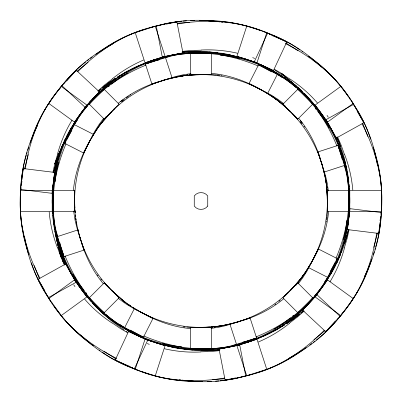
<?xml version="1.0" encoding="UTF-8"?>
<svg xmlns="http://www.w3.org/2000/svg" width="402" height="402" viewBox="0 0 402 402"><rect width="100%" height="100%" fill="white"/><g stroke="black" fill="none" stroke-linecap="round" stroke-linejoin="round"><path stroke-width="0.6" d="M20.557 195.362C20.457 181.794 22.487 168.242 26.266 155.217M52.411 199.704L52.406 204.005M74.571 191.98L74.596 190.468L53.526 190.468L53.657 214.708M348.343 187.292L348.474 211.532L327.404 211.532L327.429 210.02M21.02 189.794L21.08 187.714M380.98 212.206L380.92 214.286M20.306 200.503C19.783 218.844 22.783 237.26 28.748 254.597M52.436 198.085L53.099 185.603L54.602 172.413L23.241 168.559L22.045 179.398M381.694 201.497C382.217 183.156 379.217 164.74 373.252 147.403M52.461 191.719L52.541 189.839M74.571 191.407L74.621 190.252M327.429 210.593L327.087 216.356M349.539 210.281L349.408 213.1M21.165 185.644C22.04 165.353 27.708 145.423 36.713 127.273M380.835 216.356C379.96 236.647 374.292 256.577 365.287 274.727M21.834 182.443L21.919 181.227M380.081 220.773L380.166 219.557M20.633 194.332L20.708 193.307M381.292 208.693L381.367 207.668C381.553 220.894 379.357 234.085 375.734 246.783M23.241 168.559C19.532 189.96 18.638 212.095 23.517 233.376C26.889 248.999 32.572 264.079 39.949 278.239M381.327 212.527L349.961 208.678L347.398 229.587L378.759 233.441C382.468 212.04 383.362 189.905 378.483 168.624C375.111 153.001 369.428 137.921 362.051 123.761M53.647 191.372C51.727 210.703 54.195 230.487 60.998 248.692M348.353 210.628C350.273 191.297 347.805 171.513 341.002 153.308M379.955 222.602L378.759 233.441M327.042 216.929L326.771 219.783M52.521 191.211L52.697 189.347M349.479 210.789L349.303 212.653M73.425 190.297C74.832 174.327 80.129 158.896 87.616 144.79M328.575 211.703C327.168 227.673 321.871 243.104 314.384 257.21M53.707 190.809C55.31 174.639 59.657 158.8 65.973 143.851M348.293 211.191C346.69 227.361 342.343 243.2 336.027 258.149M55.124 181.699C57.285 159.705 64.521 138.022 77.46 119.987M346.876 220.301C344.715 242.295 337.479 263.978 324.54 282.013M52.888 187.493L53.215 184.664M349.112 214.507C347.318 231.1 343.383 247.496 336.941 262.913M326.509 222.06L326.64 220.919M54.602 172.413L52.039 193.322L20.673 189.473M53.275 184.196C55.21 168.734 59.049 153.479 65.059 139.087M347.398 229.587C349.393 215.608 350.172 201.422 349.167 187.322M25.306 168.825C27.844 151.795 32.612 135.057 39.939 119.454C48.446 100.716 61.647 84.591 76.254 70.27L99.364 91.822L84.998 107.228L61.888 85.676M376.694 233.175C374.156 250.205 369.388 266.943 362.061 282.546C353.554 301.284 340.353 317.409 325.746 331.73L302.636 310.178L317.002 294.772L340.112 316.324M52.979 172.136L54.772 163.915L57.617 154.227M349.021 229.864L347.227 238.084L344.383 247.773M342.509 249.667L346.604 237.316L348.263 229.547M24.432 169.162L28.311 154.584M377.568 232.838L373.689 247.416M53.918 172.83L56.958 160.031M347.624 233.502L347.891 232.406M346.604 237.316L347.489 234.044M53.451 172.388L55.421 165.297M55.752 164.111L56.571 161.157M344.609 243.798L348.549 229.612M343.911 237.798C348.207 223.241 350.026 207.904 348.74 192.759M53.541 172.408L59.687 151.805L66.677 136.253M58.536 162.715C53.928 177.719 51.928 193.578 53.26 209.241M343.464 239.285L343.76 238.296M26.607 154.102L27.115 152.423M374.885 249.577L375.393 247.898M30.145 143.112C34.416 129.092 40.587 115.605 48.868 103.49C59.215 88.123 70.817 73.295 85.641 61.978M371.855 258.888C367.584 272.908 361.413 286.395 353.132 298.51C342.785 313.877 331.183 328.705 316.359 340.022M295.143 46.727C280.4 36.979 263.586 31.085 246.727 26.185L236.959 56.24L256.999 62.747L266.762 32.693L263.069 31.462M106.857 355.273C121.6 365.021 138.414 370.915 155.272 375.815L165.041 345.76L145.001 339.253L135.238 369.307L138.931 370.538M27.823 150.192L28.748 147.403M373.252 254.597L374.177 251.808M32.115 138.193C37.386 122.188 45.195 106.952 55.642 93.701M369.885 263.807C364.614 279.812 356.805 295.048 346.358 308.299M57.948 156.599L59.687 151.805L54.772 163.915L62.275 145.499M341.263 252.833L342.313 250.195M256.823 63.169L256.928 62.908M145.072 339.092L145.177 338.831M60.978 149.358C66.606 135.399 74.199 122.268 83.174 110.203M341.022 252.642C335.841 265.496 328.982 277.651 320.927 288.922M339.725 256.501L340.388 254.928M339.494 257.019L336.861 262.697M115.218 360.036L128.575 331.399L147.665 340.298L134.313 368.941L115.218 360.036L124.595 364.282M286.782 41.964L267.687 33.059L254.335 61.702L273.425 70.601L286.782 41.964L277.405 37.718M68.787 134.63C73.707 124.148 80.003 114.274 87.827 105.716M333.213 267.37C328.293 277.852 321.997 287.726 314.173 296.284M65.742 141.564L64.817 143.434L83.591 153.001L89.937 140.74L96.962 129.112M336.258 260.436L337.183 258.566L318.409 248.999L312.063 261.26L305.038 272.888M335.323 265.747L336.605 263.204M36.984 126.751L37.517 125.7M64.817 143.434L74.385 124.665C89.711 96.716 116.846 76.958 145.931 65.109M83.591 153.001L95.098 130.776L99.269 124.198L103.535 118.414M134.228 308.847L153.001 318.409L143.434 337.183L124.665 327.615L134.228 308.847L125.801 303.806L118.414 298.465M283.586 103.535L277.802 99.269L271.224 95.098L248.999 83.591L258.566 64.817L271.657 71.873M267.772 93.153L277.335 74.385L258.566 64.817M298.465 283.586L302.731 277.802L306.902 271.224L318.409 248.999M256.069 336.891C285.154 325.042 312.289 305.284 327.615 277.335L337.183 258.566M364.483 276.3L365.016 275.249M66.692 139.69L71.873 130.343M335.308 262.31L330.127 271.657M87.907 144.233L89.681 140.976M313.198 259.426L314.093 257.767M312.319 261.024L312.907 259.958M89.983 140.449L90.581 139.388M312.017 261.551L310.811 263.667M91.495 137.811L92.43 136.233M309.57 265.767L310.505 264.189M92.746 135.71L99.128 125.921L106.083 116.731M309.254 266.29L307.651 268.888M71.43 127.7C79.219 114.645 88.792 102.721 99.364 91.822M330.57 274.3L323.605 285.038M307.319 269.405L299.485 280.752M97.359 128.499L101.234 123.007M303.605 275.018L304.641 273.501M303.254 275.516L301.49 278.008M323.293 285.475L313.726 297.892L302.636 310.178M96.224 129.886L96.837 129.042M305.163 272.958L306.078 271.697M58.938 89.581L61.255 86.445L86.817 105.022L74.435 122.067L48.868 103.49M319.53 290.842L320.233 289.887M305.309 272.747L303.5 275.174M343.062 312.419L340.745 315.555L315.183 296.977L327.565 279.933L353.132 298.51M101.595 122.515L104.927 118.178M300.043 279.968L297.073 283.822M303.339 275.38L299.45 280.249M298.314 282.274L298.897 281.516M61.868 86.254L62.405 85.561M339.595 316.439L340.132 315.746M84.606 108.304L86.063 106.429M302.399 276.611L303.138 275.656M316.67 294.636L317.394 293.696M99.244 125.861L100.133 124.731M100.344 124.439L101.093 123.489M302.028 277.089L294.314 286.284M55.913 93.359L57.27 91.661M63.481 84.174C76.189 67.868 92.641 54.657 110.912 45.069M338.519 317.826C325.811 334.132 309.359 347.343 291.088 356.931M346.087 308.641L344.73 310.339M100.43 124.359L111.721 111.374M295.917 285.269L297.123 283.782M57.546 91.324L58.099 90.656M101.631 122.861L102.55 121.751M343.901 311.344L344.454 310.676M89.123 104.254C99.209 91.802 111.907 81.566 125.972 73.928M312.877 297.746C302.791 310.198 290.093 320.434 276.028 328.072M66.566 81.149L76.254 70.27M335.434 320.851L325.746 331.73M89.802 101.822L90.566 100.917M103.168 121.012L114.766 108.394M299.143 280.621L292.716 287.902L284.385 296.425M59.496 88.988L60.064 88.329M341.936 313.671L342.504 313.012M85.465 107.143C97.41 93.239 111.274 80.897 126.931 71.31M314.987 296.641L315.766 295.751M314.203 297.525C302.801 310.339 289.716 321.726 275.068 330.69M293.912 286.726L290.279 290.626M113.364 109.691L115.017 108.037M288.636 292.309L284.043 296.787M77.772 71.702C89.837 59.416 103.53 48.672 118.63 40.361C136.529 30.2 156.685 24.914 176.92 21.914L182.95 52.933L162.267 56.953L156.242 25.934M324.228 330.298C312.163 342.584 298.47 353.328 283.37 361.639C265.471 371.8 245.315 377.086 225.08 380.086L219.05 349.067L239.733 345.047L245.758 376.066M104.168 282.933L89.274 297.832L104.168 312.726L119.067 297.832L104.168 282.933L112.66 291.375L121.379 299.143M297.832 119.067L312.726 104.168L297.832 89.274L282.933 104.168L297.832 119.067L289.339 110.625L280.621 102.857M97.807 91.033L104.495 85.048L112.49 78.877M304.193 310.967L297.505 316.952L289.51 323.123M76.918 71.415L88.108 62.305M325.082 330.585L313.892 339.695M121.826 101.731L124.459 99.51M278.862 301.389L280.174 300.269M120.605 101.766L122.947 99.796M108.485 86.711L109.339 85.988M292.661 316.012L293.515 315.289M99.329 90.344L101.053 88.887M300.947 313.113L302.671 311.656M98.661 91.465L109.977 81.968L115.595 78.139L103.048 87.43L109.977 81.968L107.696 83.636M303.339 310.535L292.023 320.032L286.405 323.861L298.952 314.57L292.023 320.032L294.304 318.364M118.359 103.224C128.73 94.56 140.78 88.038 153.474 83.465M283.641 298.776C273.27 307.44 261.22 313.962 248.526 318.535M102.354 87.807L103.234 87.098M298.766 314.902L299.646 314.193M111.5 84.199C128.203 70.501 148.107 60.406 169.468 56.617M290.5 317.801C273.797 331.499 253.893 341.594 232.532 345.383M126.243 98.073L128.504 96.319M274.857 304.636L275.757 303.927M95.867 54.466C107.651 45.406 120.721 37.944 134.715 32.889M306.133 347.534C294.349 356.594 281.279 364.056 267.285 369.111M104.55 86.038L106.339 84.661M295.661 317.339L297.45 315.962M87.013 60.903L88.877 59.496M313.123 342.504L314.987 341.097M327.535 122.082L353.132 103.49L351.192 100.776M129.881 95.299L130.806 94.631M90.284 58.446L92.194 57.079M309.806 344.921L311.716 343.554M100.776 51.275C113.66 41.959 127.926 34.451 143.137 29.748M301.224 350.725C288.34 360.041 274.074 367.549 258.863 372.252M117.032 77.229L130.389 69.667M284.968 324.771L271.611 332.333M117.565 77.234C129.464 69.737 142.323 63.817 155.654 59.375M284.435 324.766C272.536 332.263 259.677 338.182 246.346 342.625M127.901 70.717L128.876 70.139M273.124 331.861L274.099 331.283M38.12 279.239L65.757 263.923L75.973 282.345L48.335 297.666L38.12 279.239L44.823 290.782M363.88 122.761L353.665 104.334L326.027 119.655L336.243 138.077L363.88 122.761L357.177 111.218M126.424 73.682L127.791 72.943M274.209 329.057L275.576 328.318M111.424 44.788L112.475 44.255M289.525 357.745L290.576 357.212M139.263 65.541C153.237 59.556 167.991 55.536 182.95 52.933M262.737 336.459C248.763 342.444 234.009 346.464 219.05 349.067M148.227 63.003L149.916 62.305M252.084 339.695L253.773 338.997M153.308 60.998C171.513 54.19 191.297 51.727 210.628 53.647M248.692 341.002C230.487 347.81 210.703 350.273 191.372 348.353M154.056 83.254L155.815 82.631M246.185 319.369L247.944 318.746M154.976 60.993L145.408 64.003L151.921 84.038L165.076 79.857L178.267 76.601M247.024 341.007L256.592 337.997L250.079 317.962L238.803 321.6L227.512 324.575M145.408 64.003L169.473 56.375L177.739 54.632L185.176 53.798M157.589 82.033L159.378 81.455M151.921 84.038L175.769 76.46L183.372 74.757L190.95 73.626M77.526 230.044L84.038 250.079L64.003 256.592L57.491 236.552L77.526 230.044L75.129 220.522L73.626 211.05M328.374 190.95L327.243 183.372L325.54 175.769L317.962 151.921L337.997 145.408L341.007 154.976M324.474 171.955L344.509 165.448L337.997 145.408M211.05 328.374L218.628 327.243L226.231 325.54L250.079 317.962M242.622 320.545L244.411 319.967M216.824 348.202L224.241 347.378L232.527 345.625L256.592 337.997M152.092 27.19L166.669 23.381L178.453 21.542M249.908 374.81L235.331 378.619L223.547 380.458M161.624 80.757L164.73 79.842M240.828 321.108L237.27 322.158M155.886 26.391L156.73 26.14M245.27 375.86L246.114 375.609M145.635 28.994L146.891 28.637M157.569 25.894L158.413 25.653M243.587 376.347L244.431 376.106M255.109 373.363L256.365 373.006M158.835 25.537C178.578 19.914 199.498 18.939 219.768 21.894M165.312 79.681L167.664 79.043M236.688 322.319L234.336 322.957M243.165 376.463C223.422 382.086 202.502 383.061 182.232 380.106M155.489 60.843L157.559 60.275M244.441 341.725L246.511 341.157M158.081 60.139L159.127 59.868M242.873 342.132L243.919 341.861M149.408 27.949L150.247 27.733M251.752 374.267L252.592 374.051M168.252 78.887L169.433 78.586M232.567 323.414L233.748 323.113M151.092 27.522L151.936 27.311M250.064 374.689L250.908 374.478M170.026 78.435L187.754 74.968M231.974 323.565L219.944 326.128M166.242 24.125L176.92 21.914M235.758 377.875L225.08 380.086M225.622 324.997L227.04 324.68M166.152 56.37L167.307 56.119M234.693 345.881L235.848 345.63M223.733 325.399L225.15 325.097M168.458 55.878C183.563 52.762 199.06 51.411 214.472 52.34M233.542 346.122C218.437 349.237 202.94 350.589 187.528 349.66M178.98 76.45L184.397 75.491M221.819 325.776L223.02 325.55M219.412 326.208L220.613 325.997M177.307 23.964C207.477 18.864 239.386 20.864 267.687 33.059M176.684 76.707L177.714 76.546M224.286 325.454L225.316 325.293M224.693 378.036C202.839 381.709 180.237 381.709 158.574 376.805M218.05 326.454L214.246 327.032M178.573 76.42L185.161 75.546M178.739 76.39L180.287 76.164M221.713 325.836L222.743 325.685M182.835 52.089L186.543 51.556M186.206 75.214L188.015 74.953M213.985 327.047L215.794 326.786M215.457 350.443L219.165 349.911M222.231 325.761L211.447 326.972M182.553 52.079L186.583 51.546M215.417 350.454L219.447 349.921M182.156 51.381L191.081 50.471L201.176 50.18M181.232 76.038L183.131 75.802M220.768 325.962L210.246 326.997L199.477 327.429M219.844 350.619L210.919 351.529L200.824 351.82M189.824 74.717L191.025 74.576M210.975 327.424L212.176 327.283M189.659 74.717L191.091 74.551M210.909 327.449L212.341 327.283M188.824 53.642L189.809 53.536M212.191 348.464L213.176 348.358M184.081 75.692L186.96 75.355M182.654 52.124L193.347 51.245L182.694 52.154M219.306 349.846L208.693 350.74L219.351 349.876M179.021 21.487L181.88 21.206M220.12 380.794L222.979 380.513M185.985 75.486L197.699 74.601M177.232 23.19L189.432 22.482M224.768 378.81L212.568 379.518M187.905 75.305L202.523 74.571M192.759 53.26C208.422 51.928 224.281 53.928 239.285 58.536M209.241 348.74C193.578 350.072 177.719 348.072 162.715 343.464M183.026 21.105L186.483 20.854M215.517 381.146L218.974 380.895M209.658 327.102L204.301 327.399M187.292 53.657L189.935 53.546M214.708 348.343L212.065 348.454M187.161 51.471L192.236 51.255M214.839 350.529L209.764 350.745M200.894 20.693C216.326 20.155 231.889 21.839 246.727 26.185M201.106 381.307C185.674 381.845 170.111 380.161 155.272 375.815M187.518 51.617L204.121 51.401L221.07 53.24M180.93 348.76L197.879 350.599L214.482 350.383M190.548 20.673L194.633 20.592M207.367 381.408L211.452 381.327M193.93 51.21L200.724 51.26M208.07 350.79L201.276 350.74M211.532 74.596L190.468 74.596L190.468 53.526L211.532 53.526L211.532 74.596L210.02 74.571M52.245 190.468L20.613 190.468L20.703 213.753M348.474 190.468L327.404 190.468L327.404 211.532M381.387 190.468L349.79 190.468L349.79 211.532L381.387 211.532L381.297 188.247M20.613 211.532L52.21 211.532L52.21 190.468M53.526 211.532L74.596 211.532L74.596 190.468M190.468 327.404L211.532 327.404L211.532 348.474L190.468 348.474L190.468 327.404L191.98 327.429M208.543 20.969C223.216 21.055 237.934 23.07 251.943 27.502M193.457 381.031C173.197 380.995 152.966 376.835 134.313 368.941M199.337 20.638L201.106 20.693M200.894 381.307L202.663 381.362M210.593 74.571L216.356 74.913M191.407 327.429L186.794 327.178M216.17 52.461L217.874 52.582M184.126 349.418L185.83 349.539M209.231 52.064L212.216 52.345M192.769 349.936C179.955 348.871 167.282 346.253 155.021 342.403M216.929 74.958L219.783 75.229M183.357 326.886L185.071 327.042M211.703 73.425C227.673 74.832 243.104 80.129 257.21 87.616M190.297 328.575C174.749 327.203 159.7 322.148 145.901 314.967M211.191 53.707C227.361 55.31 243.2 59.657 258.149 65.973M190.809 348.293C174.639 346.69 158.8 342.343 143.851 336.027M213.407 52.466L231.21 55.391L246.979 59.596M220.301 55.124C242.295 57.285 263.978 64.521 282.013 77.46M181.699 346.876C159.539 344.705 137.7 337.358 119.58 324.258M220.919 75.36L222.06 75.491M221.512 22.155L222.673 22.341M179.327 379.659L180.488 379.845M230.673 55.124C245.496 58.491 259.798 63.913 273.425 70.601M171.327 346.876C156.504 343.509 142.202 338.087 128.575 331.399M158.504 376.86L150.057 374.498M252.361 27.627L253.19 27.899M148.81 374.101L149.639 374.373M253.602 28.029L254.431 28.306M147.569 373.694L148.398 373.971M254.843 28.447L256.903 29.16M250.943 60.883L252.069 61.27M149.931 340.73L151.057 341.117M147.157 373.553L145.097 372.84M257.31 29.306L260.978 30.673M144.69 372.694L141.022 371.327M255.426 62.466L256.536 62.878M145.464 339.122L146.574 339.534M269.616 34.11C289.048 41.16 306.696 52.722 321.459 67.134M132.384 367.89C112.952 360.84 95.304 349.278 80.541 334.866M273.445 36.11L276.847 37.476M125.153 364.524L128.555 365.89M255.647 62.571L258.898 63.983M146.353 339.429L143.102 338.017M265.807 32.657L267.008 33.18M134.992 368.82L136.193 369.343M259.973 64.471C275.058 71.29 289.319 80.038 301.892 90.842M142.027 337.529C126.942 330.71 112.681 321.962 100.108 311.158M269.395 34.255L270.586 34.808M131.414 367.192L132.605 367.745M267.37 68.787C277.852 73.707 287.726 80.003 296.284 87.827M134.63 333.213C124.148 328.293 114.274 321.997 105.716 314.173M271.777 35.371L272.963 35.949M129.037 366.051L130.223 366.629M248.999 83.591C261.265 89.535 273.194 96.344 283.822 104.927M153.001 318.409L139.037 311.108M143.434 337.183L130.343 330.127M285.355 43.577C312.972 57.2 337.836 77.651 353.665 104.334M116.645 358.423C96.606 348.509 78.114 335.147 63.34 318.294M74.385 124.665L93.153 134.228M308.847 267.772L327.615 277.335M257.767 87.907L261.024 89.681M142.574 313.198L143.821 313.867M274.189 69.144L281.455 73.39L289.792 79.088M127.811 332.856L120.545 328.61L112.208 322.912M277.335 74.385C305.284 89.711 325.042 116.846 336.891 145.931M140.976 312.319L142.042 312.907M124.665 327.615C96.716 312.289 76.958 285.154 65.109 256.069M261.551 89.983L262.612 90.581M137.77 310.379L138.615 310.862M135.675 309.148L137.348 310.133M264.189 91.495L265.767 92.43M136.233 309.57L137.283 310.193M285.897 42.949L298.023 50.773M116.103 359.051L103.977 351.227M135.258 308.897L132.364 307.128A126.404 126.404 0 0 0 319.62 244.677A126.404 126.404 0 0 0 217.562 75.687A126.404 126.404 0 0 0 75.109 212.356M266.29 92.746L278.993 101.234M274.822 70.114L283.325 75.661M126.218 331.293L127.178 331.886M131.137 306.349L131.957 306.867M130.73 306.093L127.509 303.967M124.303 330.107L110.545 320.193L97.912 308.741M295.626 47.049L299.972 49.969M106.374 354.951L102.028 352.031M128.499 304.641L130.027 305.661M126.318 303.148L127.112 303.691M125.133 302.319L125.921 302.872M308.852 56.396C320.711 64.687 331.514 74.566 340.404 86.013M123.992 301.49L125.479 302.555M93.148 345.604C81.289 337.313 70.486 327.434 61.596 315.987M285.164 76.983L286.078 77.646M271.697 95.922L272.958 96.837M129.042 305.163L129.886 305.776M301.892 51.305L302.837 51.999M99.163 350.001L100.108 350.695M272.747 96.691L275.174 98.5M273.792 97.46L274.626 98.083M312.424 59.416C325.499 68.958 337.233 80.45 346.489 93.761M279.485 101.595L280.943 102.691M89.576 342.584C73.003 330.58 58.888 315.198 48.335 297.666M275.38 98.661L282.686 104.54L290.626 111.721M275.656 98.862L276.611 99.601M124.731 301.867L125.861 302.756M118.178 297.073L119.133 297.822M282.274 103.686L285.269 106.083M277.089 99.972L279.918 102.229M124.439 301.656L111.374 290.279M288.792 79.696L289.676 80.4M290.566 81.103L291.455 81.807M123.238 300.671L124.359 301.57M308.465 56.275L309.384 57.029M92.616 344.971L93.535 345.725M121.751 299.45L122.861 300.369M292.329 82.531L293.641 83.621M297.746 89.123C310.198 99.209 320.434 111.907 328.072 125.972M104.254 312.877C91.254 302.359 80.701 288.988 72.943 274.209M301.656 90.857L281.455 73.39L302.47 91.656M292.927 83.4L305.269 94.792L317.625 108.831M109.073 318.6C98.43 309.726 88.937 299.5 80.686 288.37M294.937 84.727L296.651 86.214M292.309 113.364L296.787 117.957M109.691 288.636L105.213 284.043M310.751 100.425C320.761 111.862 329.143 124.655 336.243 138.077M91.249 301.575C81.239 290.138 72.857 277.345 65.757 263.923M300.269 121.826L302.123 124.017M100.611 278.862L101.731 280.174M300.234 120.605L302.203 122.947M315.289 108.485L316.012 109.339M85.988 292.661L86.711 293.515M63.25 318.294L55.511 308.239M298.776 118.359C307.44 128.73 313.962 140.78 318.535 153.474M103.224 283.641C94.56 273.27 88.038 261.22 83.465 248.526M317.801 111.5C331.499 128.203 341.594 148.107 345.383 169.468M84.199 290.5C70.501 273.797 60.406 253.893 56.617 232.532M318.379 109.781L321.314 113.63M303.927 126.243L304.636 127.143M97.364 274.857L98.073 275.757M327.565 122.067L315.183 105.022L340.745 86.445C351.509 100.324 361.649 114.977 367.84 131.529M322.379 115.067L323.077 116.032M78.923 285.968L79.621 286.933M50.808 301.224C43.919 291.777 38.436 281.345 34.16 270.471M346.735 94.118L348.207 96.274M55.265 307.882L53.793 305.726M353.122 104.133L354.604 106.314M48.878 297.867L47.396 295.686M354.845 106.681C366.624 124.203 374.101 144.434 377.428 165.242M47.155 295.319C35.376 277.797 27.899 257.566 24.572 236.758M328.414 123.886L329.052 124.886M349.634 98.46L350.102 99.193M51.898 302.806L52.366 303.54M325.967 120.123L326.58 121.133M327.183 122.148C336.032 137.077 342.991 153.192 347.097 170.081M74.219 278.837L74.817 279.852M73.038 276.792L73.626 277.817M71.888 274.737L72.46 275.767M71.32 273.707C64.491 261.205 59.039 247.923 55.451 234.13M328.318 126.424L329.057 127.791M62.405 258.33L65.41 264.506M336.58 137.022L338.157 140.328M337.474 136.841L341.097 145.052L344.494 154.559M64.526 265.159L60.903 256.948L57.506 247.441M336.921 137.539L338.906 142.017M362.589 123.037L367.795 136.494M39.411 278.963L34.205 265.506M60.144 251.943L65.209 264.084M336.876 137.559L340.62 146.614M338.997 148.227L339.695 149.916M62.305 252.084L63.003 253.773M338.936 141.63L344.238 157.74L347.73 174.428M368.046 132.072L369.066 134.791M32.934 267.209L33.954 269.928M60.094 251.933L61.596 255.958M62.024 257.109L64.812 264.581M318.746 154.056L319.369 155.815M82.631 246.185L83.254 247.944M64.898 264.541L57.762 244.26L56.918 240.959M369.272 135.333L370.609 139.198M31.391 262.802L32.728 266.667M317.962 151.921L322.143 165.076L324.997 176.377M84.038 250.079L80.541 239.27M64.003 256.592L60.993 247.024M319.967 157.589L320.545 159.378M165.448 57.491L171.955 77.526M230.044 324.474L236.552 344.509M81.455 242.622L82.033 244.411M374.433 152.112L377.779 164.071L380.508 178.649M27.567 249.888L24.22 237.929L21.492 223.351M321.243 161.624L322.158 164.73M79.857 236.924L80.4 238.803M56.149 237.642L60.903 256.948L54.823 230.944L56.149 237.642L63.561 263.134L57.762 244.26L58.22 245.898M344.509 165.448L346.991 175.644L348.243 185.704M79.842 237.27L80.35 239.024M57.491 236.552L55.009 226.356L53.757 216.296M79.33 235.044L79.591 235.984M322.319 165.312L322.645 166.488M341.157 155.489L341.725 157.559M60.275 244.441L60.843 246.511M78.948 233.632L79.204 234.572M341.861 158.081L342.132 159.127M59.868 242.873L60.139 243.919M78.822 233.16L77.867 229.396M323.113 168.252L323.414 169.433M344.635 160.453L345.052 162.152M56.948 239.848L57.365 241.547M323.565 170.026L325.067 176.584M78.144 230.788L78.435 231.974M77.722 229.004L77.998 230.195M345.192 162.72C348.263 175.83 349.69 189.302 349.68 202.759M56.677 238.708L53.707 221.974L52.466 206.754M325.097 176.85L325.399 178.267M76.601 223.733L76.802 224.678M325.193 177.181L325.434 178.382M325.489 178.739L326.128 182.056M325.55 178.98L325.776 180.181M325.891 180.784L326.208 182.588M54.27 227.572L54.732 230.381M326.454 183.95L326.605 184.9M325.58 178.573L326.454 185.161M326.826 186.327L327.032 187.754M325.61 178.739L325.836 180.287M76.164 221.713L76.315 222.743M326.786 186.206L327.047 188.015M327.158 188.709L327.424 191.025M325.962 181.232L326.198 183.131M75.757 218.633L75.913 219.834L75.802 218.869M348.358 188.824L348.519 190.302M53.481 211.698L53.642 213.176M326.308 184.081L327.399 197.699M75.586 216.964L75.395 215.055L75.546 216.839M380.538 178.764L381.222 186.578M21.462 223.236L20.778 215.422M326.514 185.985L327.429 202.523M75.028 211.447L75.184 213.241M75.224 213.135L75.003 210.246M348.911 184.141L349.122 186.794M52.878 215.206L53.089 217.859M52.833 214.678L52.456 206.683M74.782 207.869L74.601 204.301M74.852 207.819L74.571 199.477M52.355 203L52.325 200.181M54.2 227.587A424.859 260.205 -12.2 0 1 52.953 217.879M57.375 247.486A353.298 213.035 -19 0 1 49.19 211.965M66.611 136.223A424.859 260.205 23.8 0 1 71.305 127.635M57.486 154.187A353.298 213.035 17 0 1 72.018 120.178M130.354 69.601A424.844 260.194 59.8 0 1 139.198 65.415M112.409 78.772A353.298 213.04 53 0 1 143.66 60.009M201.171 50.044A353.298 213.035 89 0 1 237.481 53.235M252.652 57.652A353.298 213.035 89 0 1 254.742 58.406M221.08 53.17A424.859 260.205 -84.2 0 1 230.693 54.984M289.867 78.973A353.298 213.035 -55 0 1 317.369 102.897M327.047 115.389A353.298 213.035 -55 0 1 328.293 117.228M304.138 93.204A424.859 260.205 -48.2 0 1 310.852 100.324M347.8 174.413A424.859 260.205 -12.2 0 1 348.444 178.85M348.705 180.955A424.859 260.205 -12.2 0 1 348.886 182.533M344.625 154.514A353.298 213.035 -19 0 1 352.81 190.035M335.389 265.777A424.859 260.205 23.8 0 1 330.695 274.365M344.514 247.813A353.298 213.035 17 0 1 329.982 281.822M271.646 332.399A424.844 260.194 59.8 0 1 262.802 336.585M289.591 323.228A353.298 213.04 53 0 1 258.34 341.991M200.829 351.956A353.298 213.035 89 0 1 164.518 348.765M149.348 344.348A353.298 213.035 89 0 1 147.258 343.594M180.92 348.83A424.859 260.205 -84.2 0 1 171.307 347.016M112.133 323.027A353.298 213.035 -55 0 1 84.631 299.103M74.953 286.611A353.298 213.035 -55 0 1 73.707 284.772M97.862 308.796A424.859 260.205 -48.2 0 1 92.571 303.254M349.745 197.352A148.79 148.79 0 0 1 349.77 203.432M349.69 206.472A148.79 148.79 0 0 1 349.293 213.16M349.132 214.969A148.79 148.79 0 0 1 52.868 214.969M52.707 213.16A148.79 148.79 0 0 1 52.31 206.472M52.23 203.432A148.79 148.79 0 0 1 52.215 199.784M52.31 195.528A148.79 148.79 0 0 1 52.662 189.448M52.868 187.03A148.79 148.79 0 0 1 349.132 187.03M349.293 188.839A148.79 148.79 0 0 1 349.69 195.528M130.796 306.118A126.404 126.404 0 0 1 75.285 214.206M283.214 323.429A147.474 147.474 0 0 1 281.696 324.434M280.124 325.449A147.474 147.474 0 0 1 279.063 326.117M78.234 282.712A147.474 147.474 0 0 1 77.566 281.696M76.551 280.124A147.474 147.474 0 0 1 74.576 276.928M118.786 78.571A147.474 147.474 0 0 1 120.304 77.566M121.876 76.551A147.474 147.474 0 0 1 122.937 75.883M323.766 119.288A147.474 147.474 0 0 1 324.434 120.304M325.449 121.876A147.474 147.474 0 0 1 326.117 122.937M104.168 89.274L89.274 104.168L104.168 119.067L119.067 104.168L104.168 89.274M297.832 282.933L282.933 297.832L297.832 312.726L312.726 297.832L297.832 282.933M74.435 279.933L48.868 298.51L61.255 315.555L86.817 296.977L74.435 279.933M155.272 26.185L135.238 32.693L145.001 62.747L165.041 56.24L155.272 26.185M256.999 339.253L236.959 345.76L246.727 375.815L266.762 369.307L256.999 339.253M207.744 206.055L207.744 195.945A8.427 8.427 0 0 0 194.256 195.945L194.256 206.055A8.427 8.427 0 0 0 207.744 206.055"/></g></svg>
